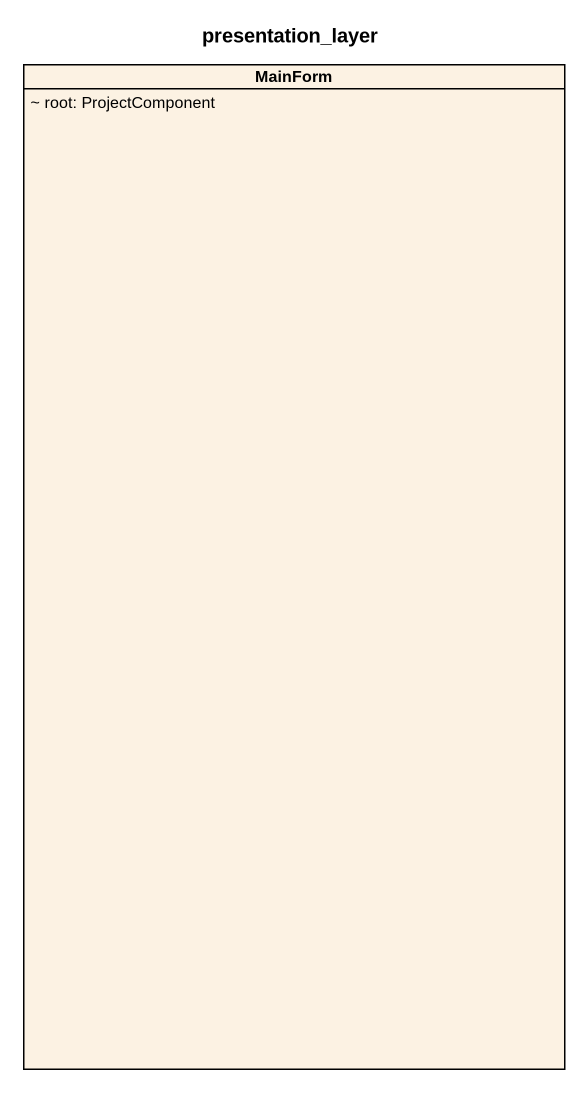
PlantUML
@startuml
title presentation_layer
hide circle
hide empty members
skinparam classAttributeIconSize 0
class MainForm {
  ~ root: ProjectComponent
}
@enduml
